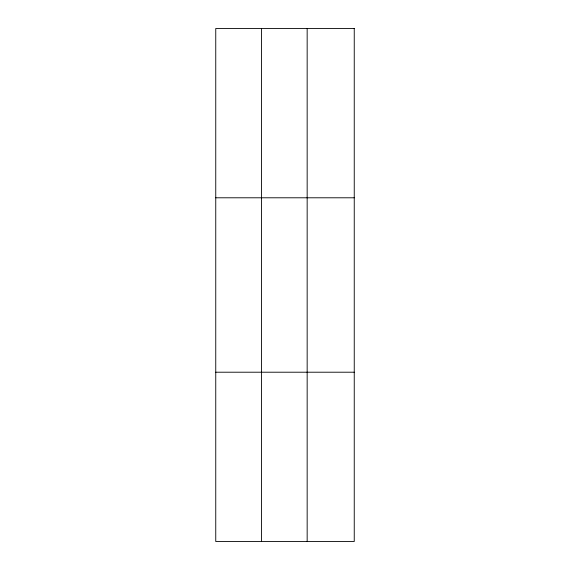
<?xml version="1.0" encoding="UTF-8"?>
<svg xmlns="http://www.w3.org/2000/svg" width="570" height="570" viewBox="0 0 570 570"><rect width="100%" height="100%" fill="white"/><g stroke="black" fill="none" stroke-linecap="round" stroke-linejoin="round"><path stroke-width="0.85" d="M261.452 28.5L261.452 541.5M307.159 28.5L307.159 541.5M215.752 197.79L354.248 197.79M215.752 372.21L354.248 372.21M354.248 28.5L354.248 541.5L215.752 541.5L215.752 28.5L354.248 28.5"/></g></svg>
